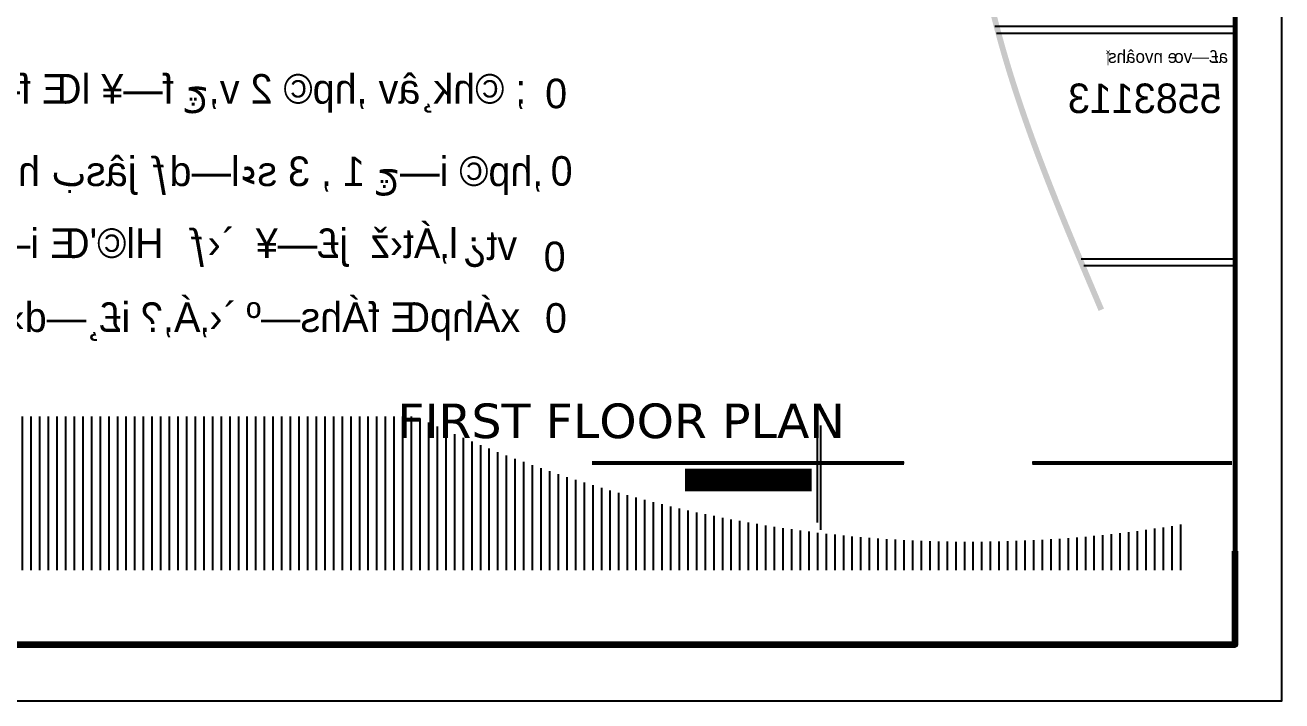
# Model space of a CAD drawing. Header units: inches. Extents: x 37.8 to 126.9, y 5.9 to 51.9.
# Drawn here: x 49.29 to 67.46, y 9.94 to 19.72 of the extents above; entities that cross this region are included whole.
import ezdxf

# ---------------------------------------------------------------- set-up
doc = ezdxf.new("R2010")
doc.units = ezdxf.units.IN
doc.header["$MEASUREMENT"] = 0
doc.linetypes.add('ACAD_ISO04W100', pattern=[30.5, 24, -3, 0.5, -3])
doc.layers.add('KADR', color=69, linetype='Continuous')
doc.layers.add('LAYER3', color=8, linetype='ACAD_ISO04W100')
doc.layers.add('pel', color=173, linetype='Continuous', lineweight=25)
doc.styles.add('87', font='comic.ttf')
doc.styles.add('FARSI', font='trafic.shx', dxfattribs={"height": 1})
doc.styles.add('farsii', font='trafic-s.shx', dxfattribs={"height": 0.2})
doc.styles.add('STYLE7', font='verdana.ttf')

# ---------------------------------------------------------------- blocks, each defined once
blk = doc.blocks.new('k5')
at = {"layer": 'KADR'}
h = blk.add_hatch(color=69, dxfattribs=at)
h.set_gradient(color1=(76, 0, 0), one_color=1, tint=1)
edge = h.paths.add_edge_path()
edge.add_line((280.721, 29.568), (280.639, 29.55))
edge.add_spline(control_points=[(280.639, 29.55), (280.975, 28.084), (281.837, 24.33), (279.569, 19.299), (279.538, 13.58), (280.838, 10.52), (281.55, 8.843)], knot_values=[0, 0, 0, 0, 7.854823, 20.126018, 28.053414, 37.674351, 37.674351, 37.674351, 37.674351], degree=3, periodic=0)
edge.add_line((281.55, 8.843), (281.628, 8.876))
edge.add_spline(control_points=[(281.628, 8.876), (280.931, 10.518), (280.236, 12.154), (279.742, 14.775), (279.676, 15.705), (279.727, 17.101), (279.769, 17.567), (279.902, 18.493), (279.994, 18.952), (280.252, 20.037), (280.43, 20.661), (280.815, 22.037), (281.021, 22.787), (281.236, 23.92), (281.292, 24.299), (281.357, 25.06), (281.365, 25.443), (281.326, 26.343), (281.263, 26.862), (281.096, 27.867), (280.995, 28.353), (280.833, 29.083), (280.777, 29.326), (280.721, 29.568)], knot_values=[0, 0, 0, 0, 9.416072, 9.416072, 14.379985, 14.379985, 16.861941, 16.861941, 19.343898, 19.343898, 22.753983, 22.753983, 26.872094, 26.872094, 28.931149, 28.931149, 30.990204, 30.990204, 33.769846, 33.769846, 36.37285, 36.37285, 37.674351, 37.674351, 37.674351, 37.674351], degree=3, periodic=0)
h = blk.add_hatch(dxfattribs=at)
h.set_pattern_fill('ANSI31', color=69, scale=0.173868, angle=45, style=0)
h.set_pattern_definition([(90, (459.221923, 16.39005), (-0.0217335309, 0), [])])
h.paths.add_polyline_path([(277.393, 6.236), (277.393, 6.557), (275.57, 6.557), (275.57, 6.236)])
h.paths.add_polyline_path([(275.943, 6.263), (277.054, 6.263), (277.054, 6.54), (275.943, 6.54)], flags=24)
at = {"layer": 'LAYER3', "true_color": 0x1f202e}
h = blk.add_hatch(dxfattribs=at)
h.set_pattern_fill('ANSI31', color=250, angle=45, style=0)
h.paths.add_polyline_path([(269.821, 5.09), (269.821, 7.317), (257.933, 7.317), (257.933, 5.09)])
h = blk.add_hatch(dxfattribs=at)
h.set_pattern_fill('ANSI31', color=250, angle=45, style=0)
h.paths.add_polyline_path([(271.677, 7.317), (269.765, 7.317), (269.765, 5.09), (282.834, 5.09), (282.834, 5.767, -0.15447)])
h.paths.add_polyline_path([(271.247, 6.642), (274.205, 6.642), (274.205, 7.32), (271.247, 7.32)], flags=9)
at = {"linetype": 'Continuous', "lineweight": 50, "const_width": 0.0725}
blk.add_lwpolyline([(255.11, 44.321), (255.11, 4.017), (283.525, 4.017), (283.525, 44.321)], close=True, dxfattribs=at)
at = {"linetype": 'Continuous', "lineweight": 90}
blk.add_lwpolyline([(283.525, 44.321), (255.11, 44.321), (255.11, 4.017), (283.525, 4.017), (283.525, 5.369)], dxfattribs=at)
at = {"layer": 'KADR', "color": 69}
for p, q in [((283.525, 12.956), (280.047, 12.956)), ((283.525, 12.859), (280.073, 12.859)), ((283.525, 9.594), (281.296, 9.594)), ((283.525, 9.497), (281.337, 9.497)), ((277.484, 5.781), (277.484, 7.24)), ((277.533, 5.678), (277.533, 7.186)), ((278.736, 6.644), (274.224, 6.644)), ((283.477, 6.644), (280.591, 6.644))]:
    blk.add_line(p, q, dxfattribs=at)
at = {"layer": 'KADR'}
blk.add_lwpolyline([(254.5, 3.201), (284.2, 3.201), (284.2, 45.205), (254.5, 45.205)], close=True, dxfattribs=at)
at = {"layer": 'KADR', "color": 69, "const_width": 0.058}
for points in [[(274.224, 6.644), (278.736, 6.644)], [(280.591, 6.644), (283.477, 6.644)]]:
    blk.add_lwpolyline(points, dxfattribs=at)
at = {"color": 250, "style": 'FARSI', "text_generation_flag": 2}
blk.add_text('a£—vœ nvoâhs\u200d', height=0.18375, dxfattribs=at).set_placement((283.422, 12.432))
at = {"style": 'farsii', "text_generation_flag": 2}
blk.add_text('5583113', height=0.4271, dxfattribs=at).set_placement((283.33, 11.706))
at = {"style": '87'}
blk.add_text('SC 1:100', height=0.1711, dxfattribs=at).set_placement((275.937, 6.299))

msp = doc.modelspace()

# ---------------------------------------------------------------- block references
msp.add_blockref('k5', (-216.73805, 6.74042))

# ---------------------------------------------------------------- texts
at = {"style": 'STYLE7'}
msp.add_text('FIRST FLOOR PLAN', height=0.5, dxfattribs=at).set_placement((54.66828, 13.74379))
at = {"layer": 'pel', "style": 'FARSI', "text_generation_flag": 2}
for s, height, p in [(';\xa0©hk¸âv ,hp© 2 v,چ f—¥ lŒ f—a©', 0.4274434, (56.53457, 18.58264)), ('0', 0.42744, (57.12511, 18.51597)), (',hp© i—چ 1 , 3 sءl—dƒ jâsب hsظ‹”\u200d', 0.4274434, (56.78187, 17.39033)), ('0', 0.42744, (57.20431, 17.39536)), ("l‚Át‹ž  j£—¥  `‹ƒ  Hl©'Œ i— , f—caâi— fÁuš©œ l—gÝ lŒ f—a©", 0.4274434, (55.54512, 16.34909)), ('vt¿ ', 0.427443, (56.40237, 16.32098)), ('0', 0.42744, (57.10359, 16.15788)), ("xÁhpŒ fÁhs—º `‹‚Á,\x8d i£¸—d› , 'ˆhv„ ;—va\xa0—sŒ hvhm› 'Ánd©œ hsž.", 0.4274434, (56.44583, 15.2799)), ('0', 0.42744, (57.12187, 15.2688))]:
    msp.add_text(s, height=height, dxfattribs=at).set_placement(p)

doc.saveas('drawing.dxf')
